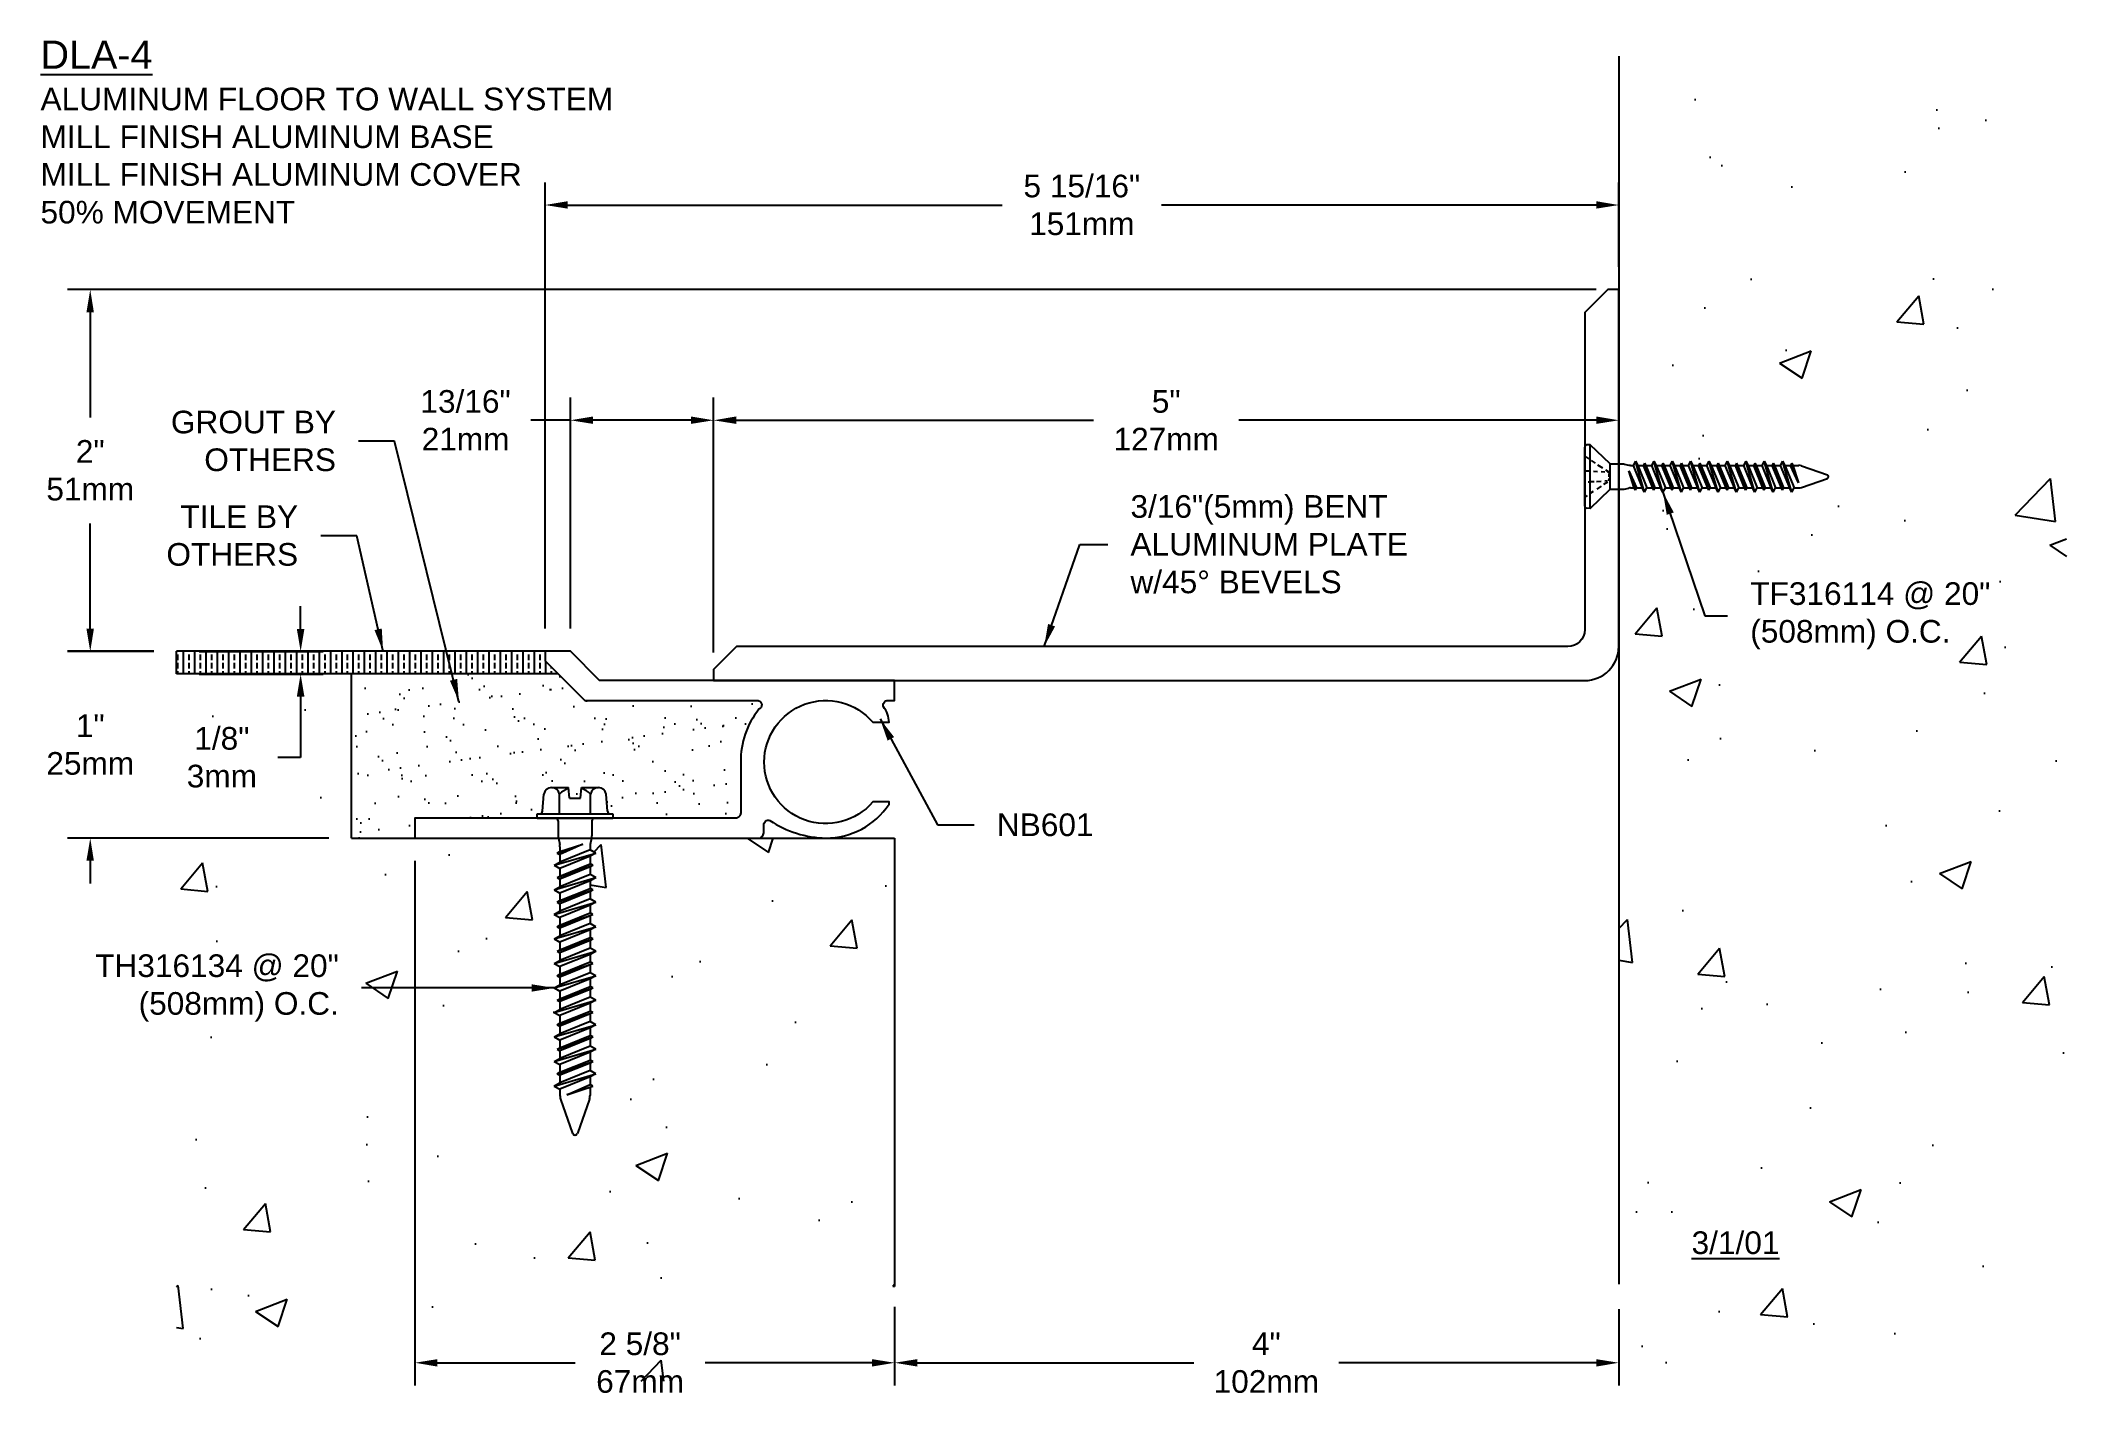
# Model space of a CAD drawing. Header units: inches. Extents: x 1.8 to 42.1, y 2.4 to 10.
# Drawn here: x 1.77 to 12.96, y 2.42 to 10.02 of the extents above.
import ezdxf

# ---------------------------------------------------------------- set-up
doc = ezdxf.new("R2010")
doc.units = ezdxf.units.IN
doc.header["$MEASUREMENT"] = 0
for name, color, linetype in [('ANCHORS', 4, 'Continuous'), ('CONDITIONS', 1, 'Continuous'), ('DIMENSIONS', 3, 'Continuous'), ('METALS', 7, 'Continuous'), ('TEXT', 2, 'Continuous')]:
    doc.layers.add(name, color=color, linetype=linetype)
doc.styles.add('ARIAL', font='arial.ttf')
doc.dimstyles.new('ARIAL', dxfattribs={"dimtxt": 0.125, "dimasz": 0.125, "dimexe": 0.125, "dimexo": 0.125, "dimgap": 0.125, "dimtad": 0, "dimtih": 1, "dimtoh": 1, "dimdec": 4, "dimzin": 3, "dimdsep": 46, "dimlunit": 4, "dimtxsty": 'ARIAL', "dimcen": 0.125, "dimadec": 0, "dimazin": 0, "dimtfac": 1, "dimtdec": 4, "dimtofl": 0, "dimtmove": 0, "dimatfit": 3, "dimfxl": 0, "dimfrac": 2, "dimtolj": 1, "dimtzin": 0, "dimarcsym": 0})

# ---------------------------------------------------------------- blocks, each defined once
blk = doc.blocks.new('*D0')
at = {"layer": 'Defpoints', "color": 0}
for p in [(10.49, 8.64), (10.49, 7.918), (5.49, 6.511)]:
    blk.add_point(p, dxfattribs=at)
at = {"layer": 'DIMENSIONS', "color": 0, "lineweight": -2}
for p, q in [((10.49, 8.515), (10.49, 7.793)), ((5.49, 6.636), (5.49, 8.043)), ((5.615, 7.918), (7.588, 7.918)), ((10.365, 7.918), (8.391, 7.918))]:
    blk.add_line(p, q, dxfattribs=at)
at = {"layer": 'DIMENSIONS', "color": 0}
for points in [[(5.615, 7.939), (5.615, 7.898), (5.49, 7.918)], [(10.365, 7.939), (10.365, 7.898), (10.49, 7.918)]]:
    blk.add_solid(points, dxfattribs=at)
at = {"layer": 'DIMENSIONS', "color": 0, "insert": (7.99, 7.918), "char_height": 0.125, "attachment_point": 5, "style": 'ARIAL'}
blk.add_mtext('\\A1;5"\\P127mm', dxfattribs=at)
blk = doc.blocks.new('TH14134')
for p, q in [((-0.18, 0.039), (-0.172, 0.133)), ((-0.129, 0.17), (-0.036, 0.17)), ((-0.086, 0.025), (-0.086, 0.133)), ((-0.031, 0.11), (-0.036, 0.17)), ((0.031, 0.11), (0.036, 0.17)), ((0.036, 0.17), (0.129, 0.17)), ((0.086, 0.025), (0.086, 0.133)), ((0.18, 0.039), (0.172, 0.133)), ((-0.209, 0), (-0.209, 0.025)), ((-0.209, 0.025), (0.209, 0.025)), ((-0.209, 0), (0.209, 0)), ((-0.031, 0.11), (0.031, 0.11)), ((0.209, 0.025), (0.209, 0)), ((-0.093, -0.015), (-0.093, -0.097)), ((-0.092, -0.11), (-0.084, -0.145)), ((0.092, -0.11), (0.084, -0.145)), ((0.093, -0.015), (0.093, -0.097)), ((-0.115, -0.26), (0.115, -0.193)), ((-0.098, -0.193), (0.043, -0.144)), ((-0.098, -0.193), (-0.083, -0.184)), ((-0.098, -0.193), (-0.083, -0.201)), ((-0.083, -0.184), (0.043, -0.144)), ((0.043, -0.144), (-0.083, -0.201)), ((-0.083, -0.158), (-0.083, -0.184)), ((0.083, -0.175), (-0.083, -0.243)), ((-0.083, -0.201), (-0.083, -0.243)), ((0.083, -0.21), (-0.083, -0.278)), ((0.083, -0.158), (0.083, -0.175)), ((0.115, -0.193), (0.083, -0.175)), ((0.115, -0.193), (0.083, -0.21)), ((0.083, -0.21), (0.083, -0.252)), ((-0.115, -0.26), (-0.083, -0.243)), ((-0.115, -0.26), (-0.083, -0.278)), ((-0.115, -0.396), (0.115, -0.328)), ((-0.098, -0.328), (0.098, -0.26)), ((-0.098, -0.328), (-0.083, -0.32)), ((-0.098, -0.328), (-0.083, -0.336)), ((-0.083, -0.32), (0.083, -0.252)), ((0.083, -0.269), (-0.083, -0.336)), ((-0.083, -0.278), (-0.083, -0.32)), ((0.083, -0.311), (-0.083, -0.379)), ((0.098, -0.26), (0.083, -0.252)), ((0.098, -0.26), (0.083, -0.269)), ((0.083, -0.269), (0.083, -0.311)), ((0.115, -0.328), (0.083, -0.311)), ((0.115, -0.328), (0.083, -0.345)), ((-0.115, -0.396), (-0.083, -0.379)), ((-0.115, -0.396), (-0.083, -0.413)), ((-0.098, -0.464), (0.098, -0.396)), ((-0.083, -0.336), (-0.083, -0.379)), ((0.083, -0.345), (-0.083, -0.413)), ((-0.083, -0.455), (0.083, -0.388)), ((0.083, -0.404), (-0.083, -0.472)), ((-0.083, -0.413), (-0.083, -0.455)), ((0.083, -0.446), (-0.083, -0.514)), ((0.083, -0.345), (0.083, -0.388)), ((0.098, -0.396), (0.083, -0.388)), ((0.098, -0.396), (0.083, -0.404)), ((0.083, -0.404), (0.083, -0.446)), ((0.115, -0.464), (0.083, -0.446)), ((-0.115, -0.531), (0.115, -0.464)), ((-0.115, -0.531), (-0.083, -0.514)), ((-0.115, -0.531), (-0.083, -0.548)), ((-0.098, -0.464), (-0.083, -0.455)), ((-0.098, -0.464), (-0.083, -0.472)), ((-0.098, -0.599), (0.098, -0.531)), ((-0.083, -0.472), (-0.083, -0.514)), ((0.083, -0.481), (-0.083, -0.548)), ((-0.083, -0.591), (0.083, -0.523)), ((0.083, -0.539), (-0.083, -0.607)), ((-0.083, -0.548), (-0.083, -0.591)), ((0.115, -0.464), (0.083, -0.481)), ((0.083, -0.481), (0.083, -0.523)), ((0.098, -0.531), (0.083, -0.523)), ((0.098, -0.531), (0.083, -0.539)), ((0.083, -0.539), (0.083, -0.582)), ((-0.115, -0.667), (0.115, -0.599)), ((-0.115, -0.667), (-0.083, -0.649)), ((-0.115, -0.667), (-0.083, -0.684)), ((-0.098, -0.599), (-0.083, -0.591)), ((-0.098, -0.599), (-0.083, -0.607)), ((-0.098, -0.734), (0.098, -0.667)), ((0.083, -0.582), (-0.083, -0.649)), ((-0.083, -0.607), (-0.083, -0.649)), ((0.083, -0.616), (-0.083, -0.684)), ((-0.083, -0.726), (0.083, -0.658)), ((0.115, -0.599), (0.083, -0.582)), ((0.115, -0.599), (0.083, -0.616)), ((0.083, -0.616), (0.083, -0.658)), ((0.098, -0.667), (0.083, -0.658)), ((0.098, -0.667), (0.083, -0.675)), ((-0.115, -0.802), (0.115, -0.734)), ((-0.098, -0.734), (-0.083, -0.726)), ((-0.098, -0.734), (-0.083, -0.743)), ((0.083, -0.675), (-0.083, -0.743)), ((-0.083, -0.684), (-0.083, -0.726)), ((0.083, -0.717), (-0.083, -0.785)), ((-0.083, -0.743), (-0.083, -0.785)), ((0.083, -0.752), (-0.083, -0.819)), ((0.083, -0.675), (0.083, -0.717)), ((0.115, -0.734), (0.083, -0.717)), ((0.115, -0.734), (0.083, -0.752)), ((0.083, -0.752), (0.083, -0.794)), ((-0.115, -0.802), (-0.083, -0.785)), ((-0.115, -0.802), (-0.083, -0.819)), ((-0.115, -0.937), (0.115, -0.87)), ((-0.098, -0.87), (0.098, -0.802)), ((-0.098, -0.87), (-0.083, -0.862)), ((-0.098, -0.87), (-0.083, -0.878)), ((-0.083, -0.862), (0.083, -0.794)), ((0.083, -0.81), (-0.083, -0.878)), ((-0.083, -0.819), (-0.083, -0.862)), ((0.083, -0.853), (-0.083, -0.92)), ((-0.083, -0.878), (-0.083, -0.92)), ((0.083, -0.887), (-0.083, -0.955)), ((0.098, -0.802), (0.083, -0.794)), ((0.098, -0.802), (0.083, -0.81)), ((0.083, -0.81), (0.083, -0.853)), ((0.115, -0.87), (0.083, -0.853)), ((0.115, -0.87), (0.083, -0.887)), ((0.083, -0.887), (0.083, -0.929)), ((-0.115, -0.937), (-0.083, -0.92)), ((-0.115, -0.937), (-0.083, -0.955)), ((-0.115, -1.073), (0.115, -1.005)), ((-0.098, -1.005), (0.098, -0.937)), ((-0.098, -1.005), (-0.083, -0.997)), ((-0.098, -1.005), (-0.083, -1.013)), ((-0.083, -0.997), (0.083, -0.929)), ((0.083, -0.946), (-0.083, -1.013)), ((-0.083, -0.955), (-0.083, -0.997)), ((0.083, -0.988), (-0.083, -1.056)), ((0.098, -0.937), (0.083, -0.929)), ((0.098, -0.937), (0.083, -0.946)), ((0.083, -0.946), (0.083, -0.988)), ((0.115, -1.005), (0.083, -0.988)), ((0.115, -1.005), (0.083, -1.022)), ((-0.115, -1.073), (-0.083, -1.056)), ((-0.115, -1.073), (-0.083, -1.09)), ((-0.098, -1.141), (0.098, -1.073)), ((-0.083, -1.013), (-0.083, -1.056)), ((0.083, -1.022), (-0.083, -1.09)), ((-0.083, -1.132), (0.083, -1.065)), ((0.083, -1.081), (-0.083, -1.149)), ((-0.083, -1.09), (-0.083, -1.132)), ((0.083, -1.022), (0.083, -1.065)), ((0.098, -1.073), (0.083, -1.065)), ((0.098, -1.073), (0.083, -1.081)), ((0.083, -1.081), (0.083, -1.123)), ((-0.115, -1.208), (0.115, -1.141)), ((-0.115, -1.208), (-0.083, -1.191)), ((-0.115, -1.208), (-0.083, -1.226)), ((-0.098, -1.141), (-0.083, -1.132)), ((-0.098, -1.141), (-0.083, -1.149)), ((-0.098, -1.276), (0.098, -1.208)), ((0.083, -1.123), (-0.083, -1.191)), ((-0.083, -1.149), (-0.083, -1.191)), ((0.083, -1.158), (-0.083, -1.226)), ((-0.083, -1.268), (0.083, -1.2)), ((0.083, -1.217), (-0.083, -1.284)), ((-0.083, -1.226), (-0.083, -1.268)), ((0.115, -1.141), (0.083, -1.123)), ((0.115, -1.141), (0.083, -1.158)), ((0.083, -1.158), (0.083, -1.2)), ((0.098, -1.208), (0.083, -1.2)), ((0.098, -1.208), (0.083, -1.217)), ((0.083, -1.217), (0.083, -1.259)), ((-0.115, -1.344), (0.115, -1.276)), ((-0.115, -1.344), (-0.083, -1.327)), ((-0.098, -1.276), (-0.083, -1.268)), ((-0.098, -1.276), (-0.083, -1.284)), ((0.083, -1.259), (-0.083, -1.327)), ((-0.083, -1.284), (-0.083, -1.327)), ((0.083, -1.293), (-0.083, -1.361)), ((-0.083, -1.403), (0.083, -1.336)), ((0.115, -1.276), (0.083, -1.259)), ((0.115, -1.276), (0.083, -1.293)), ((0.083, -1.293), (0.083, -1.336)), ((0.098, -1.344), (0.083, -1.336)), ((-0.115, -1.344), (-0.083, -1.361)), ((-0.115, -1.479), (0.115, -1.411)), ((-0.098, -1.411), (0.098, -1.344)), ((-0.098, -1.411), (-0.083, -1.403)), ((-0.098, -1.411), (-0.083, -1.42)), ((0.083, -1.352), (-0.083, -1.42)), ((-0.083, -1.361), (-0.083, -1.403)), ((0.083, -1.394), (-0.083, -1.462)), ((-0.083, -1.42), (-0.083, -1.462)), ((0.083, -1.429), (-0.083, -1.496)), ((0.098, -1.344), (0.083, -1.352)), ((0.083, -1.352), (0.083, -1.394)), ((0.115, -1.411), (0.083, -1.394)), ((0.115, -1.411), (0.083, -1.429)), ((0.083, -1.429), (0.083, -1.471)), ((-0.115, -1.479), (-0.083, -1.462)), ((-0.115, -1.479), (-0.083, -1.496)), ((-0.083, -1.496), (-0.083, -1.531)), ((-0.08, -1.551), (-0.013, -1.742)), ((-0.045, -1.528), (0.083, -1.471)), ((-0.045, -1.528), (0.098, -1.479)), ((0.083, -1.487), (-0.045, -1.528)), ((0.08, -1.551), (0.013, -1.742)), ((0.098, -1.479), (0.083, -1.471)), ((0.098, -1.479), (0.083, -1.487)), ((0.083, -1.487), (0.083, -1.531))]:
    blk.add_line(p, q)
for centre, radius, start, end in [((-0.129, 0.126), 0.0436, 9.285, 170.715), ((0, 0.051), 0.119, 107.4215, 136.0407), ((0, 0.051), 0.119, 43.9593, 72.5785), ((0.129, 0.126), 0.0436, 9.285, 170.715), ((-0.195, 0.04), 0.015, 270, 355), ((0.195, 0.04), 0.015, 185, 270), ((-0.108, -0.015), 0.0147, 0, 90), ((-0.031, -0.097), 0.062, 180, 191.9357), ((0.031, -0.097), 0.062, 348.0643, 0), ((0.108, -0.015), 0.0147, 90, 180), ((-0.145, -0.158), 0.062, 0, 11.9357), ((0.145, -0.158), 0.062, 168.0643, 180), ((-0.021, -1.531), 0.062, 180, 199.3058), ((0.021, -1.531), 0.062, 340.6942, 0), ((0, -1.736), 0.0141, 204.1001, 335.8999)]:
    blk.add_arc(centre, radius, start, end)
blk = doc.blocks.new('*D2')
at = {"layer": 'Defpoints', "color": 0}
for p in [(6.49, 3.133), (10.49, 3.133), (10.49, 2.712)]:
    blk.add_point(p, dxfattribs=at)
at = {"layer": 'DIMENSIONS', "color": 0, "lineweight": -2}
for p, q in [((6.49, 3.008), (6.49, 2.587)), ((10.49, 3.008), (10.49, 2.587)), ((6.615, 2.712), (8.142, 2.712)), ((10.365, 2.712), (8.944, 2.712))]:
    blk.add_line(p, q, dxfattribs=at)
at = {"layer": 'DIMENSIONS', "color": 0}
for points in [[(6.615, 2.732), (6.615, 2.691), (6.49, 2.712)], [(10.365, 2.732), (10.365, 2.691), (10.49, 2.712)]]:
    blk.add_solid(points, dxfattribs=at)
at = {"layer": 'DIMENSIONS', "color": 0, "insert": (8.543, 2.712), "char_height": 0.125, "attachment_point": 5, "style": 'ARIAL'}
blk.add_mtext('\\A1;4"\\P102mm', dxfattribs=at)
blk = doc.blocks.new('*D3')
at = {"layer": 'Defpoints', "color": 0}
for p in [(10.49, 9.107), (10.49, 8.64), (4.559, 6.642)]:
    blk.add_point(p, dxfattribs=at)
at = {"layer": 'DIMENSIONS', "color": 0, "lineweight": -2}
for p, q in [((4.559, 6.767), (4.559, 9.232)), ((10.49, 8.765), (10.49, 9.232)), ((4.684, 9.107), (7.084, 9.107)), ((10.365, 9.107), (7.964, 9.107))]:
    blk.add_line(p, q, dxfattribs=at)
at = {"layer": 'DIMENSIONS', "color": 0}
for points in [[(4.684, 9.128), (4.684, 9.087), (4.559, 9.107)], [(10.365, 9.128), (10.365, 9.087), (10.49, 9.107)]]:
    blk.add_solid(points, dxfattribs=at)
at = {"layer": 'DIMENSIONS', "color": 0, "insert": (7.524, 9.107), "char_height": 0.125, "attachment_point": 5, "style": 'ARIAL'}
blk.add_mtext('\\A1;5 15/16"\\P151mm', dxfattribs=at)
blk = doc.blocks.new('*D4')
at = {"layer": 'Defpoints', "color": 0}
for p in [(4.699, 7.918), (4.699, 6.642), (5.49, 6.511)]:
    blk.add_point(p, dxfattribs=at)
at = {"layer": 'DIMENSIONS', "color": 0, "lineweight": -2}
for p, q in [((4.699, 6.767), (4.699, 8.043)), ((5.49, 6.636), (5.49, 8.043)), ((4.699, 7.918), (4.481, 7.918)), ((5.365, 7.918), (4.824, 7.918))]:
    blk.add_line(p, q, dxfattribs=at)
at = {"layer": 'DIMENSIONS', "color": 0}
for points in [[(4.824, 7.939), (4.824, 7.898), (4.699, 7.918)], [(5.365, 7.939), (5.365, 7.898), (5.49, 7.918)]]:
    blk.add_solid(points, dxfattribs=at)
at = {"layer": 'DIMENSIONS', "color": 0, "insert": (4.12, 7.918), "char_height": 0.125, "attachment_point": 5, "style": 'ARIAL'}
blk.add_mtext('\\A1;13/16"\\P21mm', dxfattribs=at)
blk = doc.blocks.new('*D5')
at = {"layer": 'Defpoints', "color": 0}
for p in [(2.524, 6.641), (2.524, 6.516), (3.209, 6.516)]:
    blk.add_point(p, dxfattribs=at)
at = {"layer": 'DIMENSIONS', "color": 0, "lineweight": -2}
for p, q in [((3.209, 6.766), (3.209, 6.891)), ((2.649, 6.641), (3.334, 6.641)), ((2.649, 6.516), (3.334, 6.516)), ((3.209, 6.391), (3.209, 6.056)), ((3.209, 6.056), (3.084, 6.056))]:
    blk.add_line(p, q, dxfattribs=at)
at = {"layer": 'DIMENSIONS', "color": 0}
for points in [[(3.188, 6.766), (3.23, 6.766), (3.209, 6.641)], [(3.188, 6.391), (3.23, 6.391), (3.209, 6.516)]]:
    blk.add_solid(points, dxfattribs=at)
at = {"layer": 'DIMENSIONS', "color": 0, "insert": (2.774, 6.056), "char_height": 0.125, "attachment_point": 5, "style": 'ARIAL'}
blk.add_mtext('\\A1;1/8"\\P3mm', dxfattribs=at)
blk = doc.blocks.new('*D6')
at = {"layer": 'Defpoints', "color": 0}
for p in [(3.84, 5.61), (6.49, 3.146), (6.49, 2.712)]:
    blk.add_point(p, dxfattribs=at)
at = {"layer": 'DIMENSIONS', "color": 0, "lineweight": -2}
for p, q in [((3.84, 5.485), (3.84, 2.587)), ((6.49, 3.021), (6.49, 2.587)), ((3.965, 2.712), (4.725, 2.712)), ((6.365, 2.712), (5.443, 2.712))]:
    blk.add_line(p, q, dxfattribs=at)
at = {"layer": 'DIMENSIONS', "color": 0}
for points in [[(3.965, 2.732), (3.965, 2.691), (3.84, 2.712)], [(6.365, 2.732), (6.365, 2.691), (6.49, 2.712)]]:
    blk.add_solid(points, dxfattribs=at)
at = {"layer": 'DIMENSIONS', "color": 0, "insert": (5.084, 2.712), "char_height": 0.125, "attachment_point": 5, "style": 'ARIAL'}
blk.add_mtext('\\A1;2 5/8"\\P67mm', dxfattribs=at)
blk = doc.blocks.new('TF-316114')
for p, q in [((-0.163, 0), (0.163, 0)), ((-0.104, -0.013), (-0.113, 0)), ((-0.176, -0.029), (-0.175, -0.01)), ((-0.176, -0.029), (0.176, -0.029)), ((-0.176, -0.029), (-0.07, -0.141)), ((-0.082, -0.047), (-0.091, -0.032)), ((-0.053, -0.09), (-0.069, -0.066)), ((-0.031, -0.125), (-0.044, -0.104)), ((-0.031, -0.005), (-0.031, 0)), ((-0.03, -0.026), (-0.03, -0.019)), ((-0.028, -0.051), (-0.029, -0.032)), ((-0.026, -0.091), (-0.028, -0.065)), ((-0.024, -0.126), (-0.025, -0.11)), ((0.025, -0.11), (0.026, -0.09)), ((0.027, -0.07), (0.029, -0.048)), ((0.03, -0.026), (0.031, -0.008)), ((0.066, -0.071), (0.049, -0.098)), ((0.07, -0.141), (0.176, -0.029)), ((0.09, -0.035), (0.075, -0.058)), ((0.11, -0.005), (0.098, -0.022)), ((0.176, -0.029), (0.175, -0.01)), ((-0.07, -0.141), (0.07, -0.141)), ((-0.07, -0.141), (-0.07, -0.208)), ((-0.069, -0.218), (-0.063, -0.244)), ((-0.024, -0.135), (-0.011, -0.135)), ((-0.002, -0.135), (0.018, -0.135)), ((0.037, -0.115), (0.024, -0.135)), ((0.024, -0.135), (0.025, -0.125)), ((0.069, -0.218), (0.063, -0.244)), ((0.07, -0.141), (0.07, -0.208)), ((-0.086, -0.33), (0.086, -0.28)), ((-0.086, -0.33), (-0.062, -0.317)), ((-0.086, -0.33), (-0.062, -0.343)), ((-0.074, -0.28), (0.032, -0.243)), ((-0.074, -0.28), (-0.062, -0.273)), ((-0.074, -0.28), (-0.062, -0.286)), ((-0.074, -0.381), (0.074, -0.33)), ((-0.062, -0.273), (0.032, -0.243)), ((0.032, -0.243), (-0.062, -0.286)), ((-0.062, -0.253), (-0.062, -0.273)), ((0.062, -0.267), (-0.062, -0.317)), ((-0.062, -0.286), (-0.062, -0.317)), ((0.062, -0.293), (-0.062, -0.343)), ((-0.062, -0.375), (0.062, -0.324)), ((0.062, -0.253), (0.062, -0.267)), ((0.086, -0.28), (0.062, -0.267)), ((0.086, -0.28), (0.062, -0.293)), ((0.062, -0.293), (0.062, -0.324)), ((0.074, -0.33), (0.062, -0.324)), ((0.074, -0.33), (0.062, -0.337)), ((-0.086, -0.432), (0.086, -0.381)), ((-0.086, -0.432), (-0.062, -0.419)), ((-0.086, -0.432), (-0.062, -0.445)), ((-0.074, -0.381), (-0.062, -0.375)), ((-0.074, -0.381), (-0.062, -0.387)), ((-0.074, -0.483), (0.074, -0.432)), ((0.062, -0.337), (-0.062, -0.387)), ((-0.062, -0.343), (-0.062, -0.375)), ((0.062, -0.368), (-0.062, -0.419)), ((-0.062, -0.387), (-0.062, -0.419)), ((0.062, -0.394), (-0.062, -0.445)), ((-0.062, -0.477), (0.062, -0.426)), ((0.062, -0.438), (-0.062, -0.489)), ((-0.062, -0.445), (-0.062, -0.477)), ((0.062, -0.337), (0.062, -0.368)), ((0.086, -0.381), (0.062, -0.368)), ((0.086, -0.381), (0.062, -0.394)), ((0.062, -0.394), (0.062, -0.426)), ((0.074, -0.432), (0.062, -0.426)), ((0.074, -0.432), (0.062, -0.438)), ((0.062, -0.438), (0.062, -0.47)), ((-0.086, -0.534), (0.086, -0.483)), ((-0.086, -0.534), (-0.062, -0.521)), ((-0.086, -0.534), (-0.062, -0.546)), ((-0.074, -0.483), (-0.062, -0.477)), ((-0.074, -0.483), (-0.062, -0.489)), ((-0.074, -0.584), (0.074, -0.534)), ((0.062, -0.47), (-0.062, -0.521)), ((-0.062, -0.489), (-0.062, -0.521)), ((0.062, -0.496), (-0.062, -0.546)), ((-0.062, -0.578), (0.062, -0.527)), ((0.062, -0.54), (-0.062, -0.59)), ((-0.062, -0.546), (-0.062, -0.578)), ((0.086, -0.483), (0.062, -0.47)), ((0.086, -0.483), (0.062, -0.496)), ((0.062, -0.496), (0.062, -0.527)), ((0.074, -0.534), (0.062, -0.527)), ((0.074, -0.534), (0.062, -0.54)), ((0.062, -0.54), (0.062, -0.571)), ((-0.086, -0.635), (0.086, -0.584)), ((-0.086, -0.635), (-0.062, -0.622)), ((-0.086, -0.635), (-0.062, -0.648)), ((-0.074, -0.584), (-0.062, -0.578)), ((-0.074, -0.584), (-0.062, -0.59)), ((-0.074, -0.686), (0.074, -0.635)), ((0.062, -0.571), (-0.062, -0.622)), ((-0.062, -0.59), (-0.062, -0.622)), ((0.062, -0.597), (-0.062, -0.648)), ((-0.062, -0.68), (0.062, -0.629)), ((0.062, -0.641), (-0.062, -0.692)), ((-0.062, -0.648), (-0.062, -0.68)), ((0.086, -0.584), (0.062, -0.571)), ((0.086, -0.584), (0.062, -0.597)), ((0.062, -0.597), (0.062, -0.629)), ((0.074, -0.635), (0.062, -0.629)), ((0.074, -0.635), (0.062, -0.641)), ((0.062, -0.641), (0.062, -0.673)), ((-0.086, -0.737), (0.086, -0.686)), ((-0.086, -0.737), (-0.062, -0.724)), ((-0.086, -0.737), (-0.062, -0.75)), ((-0.074, -0.686), (-0.062, -0.68)), ((-0.074, -0.686), (-0.062, -0.692)), ((-0.074, -0.787), (0.074, -0.737)), ((-0.074, -0.787), (-0.062, -0.781)), ((0.062, -0.673), (-0.062, -0.724)), ((-0.062, -0.692), (-0.062, -0.724)), ((0.062, -0.699), (-0.062, -0.75)), ((-0.062, -0.781), (0.062, -0.73)), ((0.062, -0.743), (-0.062, -0.794)), ((-0.062, -0.75), (-0.062, -0.781)), ((0.062, -0.774), (-0.062, -0.825)), ((0.086, -0.686), (0.062, -0.673)), ((0.086, -0.686), (0.062, -0.699)), ((0.062, -0.699), (0.062, -0.73)), ((0.074, -0.737), (0.062, -0.73)), ((0.074, -0.737), (0.062, -0.743)), ((0.062, -0.743), (0.062, -0.774)), ((0.086, -0.787), (0.062, -0.774)), ((-0.086, -0.838), (0.086, -0.787)), ((-0.086, -0.838), (-0.062, -0.825)), ((-0.086, -0.838), (-0.062, -0.851)), ((-0.086, -0.94), (0.086, -0.889)), ((-0.074, -0.787), (-0.062, -0.794)), ((-0.074, -0.889), (0.074, -0.838)), ((-0.074, -0.889), (-0.062, -0.883)), ((-0.074, -0.889), (-0.062, -0.895)), ((-0.062, -0.794), (-0.062, -0.825)), ((0.062, -0.8), (-0.062, -0.851)), ((-0.062, -0.883), (0.062, -0.832)), ((0.062, -0.844), (-0.062, -0.895)), ((-0.062, -0.851), (-0.062, -0.883)), ((0.062, -0.876), (-0.062, -0.927)), ((-0.062, -0.895), (-0.062, -0.927)), ((0.086, -0.787), (0.062, -0.8)), ((0.062, -0.8), (0.062, -0.832)), ((0.074, -0.838), (0.062, -0.832)), ((0.074, -0.838), (0.062, -0.844)), ((0.062, -0.844), (0.062, -0.876)), ((0.086, -0.889), (0.062, -0.876)), ((0.086, -0.889), (0.062, -0.902)), ((-0.086, -0.94), (-0.062, -0.927)), ((-0.086, -0.94), (-0.062, -0.953)), ((-0.086, -1.041), (0.086, -0.991)), ((-0.074, -0.991), (0.074, -0.94)), ((-0.074, -0.991), (-0.062, -0.984)), ((-0.074, -0.991), (-0.062, -0.997)), ((0.062, -0.902), (-0.062, -0.953)), ((-0.062, -0.984), (0.062, -0.934)), ((0.062, -0.946), (-0.062, -0.997)), ((-0.062, -0.953), (-0.062, -0.984)), ((0.062, -0.978), (-0.062, -1.028)), ((-0.062, -0.997), (-0.062, -1.028)), ((0.062, -1.003), (-0.062, -1.054)), ((0.062, -0.902), (0.062, -0.934)), ((0.074, -0.94), (0.062, -0.934)), ((0.074, -0.94), (0.062, -0.946)), ((0.062, -0.946), (0.062, -0.978)), ((0.086, -0.991), (0.062, -0.978)), ((0.086, -0.991), (0.062, -1.003)), ((0.062, -1.003), (0.062, -1.035)), ((-0.086, -1.041), (-0.062, -1.028)), ((-0.086, -1.041), (-0.062, -1.054)), ((-0.086, -1.143), (0.086, -1.092)), ((-0.074, -1.092), (0.074, -1.041)), ((-0.074, -1.092), (-0.062, -1.086)), ((-0.074, -1.092), (-0.062, -1.098)), ((-0.062, -1.086), (0.062, -1.035)), ((0.062, -1.047), (-0.062, -1.098)), ((-0.062, -1.054), (-0.062, -1.086)), ((0.062, -1.079), (-0.062, -1.13)), ((-0.062, -1.098), (-0.062, -1.13)), ((0.062, -1.105), (-0.062, -1.156)), ((0.074, -1.041), (0.062, -1.035)), ((0.074, -1.041), (0.062, -1.047)), ((0.062, -1.047), (0.062, -1.079)), ((0.086, -1.092), (0.062, -1.079)), ((0.086, -1.092), (0.062, -1.105)), ((0.062, -1.105), (0.062, -1.137)), ((-0.086, -1.143), (-0.062, -1.13)), ((-0.086, -1.143), (-0.062, -1.156)), ((-0.062, -1.156), (-0.062, -1.182)), ((-0.06, -1.197), (-0.01, -1.34)), ((-0.034, -1.18), (0.062, -1.137)), ((-0.034, -1.18), (0.074, -1.143)), ((0.062, -1.149), (-0.034, -1.18)), ((0.06, -1.197), (0.01, -1.34)), ((0.074, -1.143), (0.062, -1.137)), ((0.074, -1.143), (0.062, -1.149)), ((0.062, -1.149), (0.062, -1.182))]:
    blk.add_line(p, q)
for centre, radius, start, end in [((-0.163, -0.011), 0.0112, 90, 175), ((0.163, -0.011), 0.0112, 5, 90), ((-0.023, -0.208), 0.0465, 180, 191.9357), ((0.023, -0.208), 0.0465, 348.0643, 0), ((-0.109, -0.253), 0.0465, 0, 11.9357), ((0.109, -0.253), 0.0465, 168.0643, 180), ((-0.016, -1.182), 0.0465, 180, 199.3058), ((0.016, -1.182), 0.0465, 340.6942, 0), ((0, -1.335), 0.0106, 204.1001, 335.8999)]:
    blk.add_arc(centre, radius, start, end)
blk = doc.blocks.new('TF316114')
blk.add_blockref('TF-316114', (0, 0))
blk = doc.blocks.new('*D14')
at = {"layer": 'Defpoints', "color": 0}
for p in [(10.49, 8.64), (2.047, 6.641), (2.524, 6.641)]:
    blk.add_point(p, dxfattribs=at)
at = {"layer": 'DIMENSIONS', "color": 0, "lineweight": -2}
for p, q in [((10.365, 8.64), (1.922, 8.64)), ((2.047, 8.515), (2.047, 7.934)), ((2.047, 6.766), (2.047, 7.348)), ((2.399, 6.641), (1.922, 6.641))]:
    blk.add_line(p, q, dxfattribs=at)
at = {"layer": 'DIMENSIONS', "color": 0}
for points in [[(2.026, 8.515), (2.067, 8.515), (2.047, 8.64)], [(2.026, 6.766), (2.067, 6.766), (2.047, 6.641)]]:
    blk.add_solid(points, dxfattribs=at)
at = {"layer": 'DIMENSIONS', "color": 0, "insert": (2.047, 7.641), "char_height": 0.125, "attachment_point": 5, "style": 'ARIAL'}
blk.add_mtext('\\A1;2"\\P51mm', dxfattribs=at)
blk = doc.blocks.new('NB601')
blk.add_lwpolyline([(3.84, 5.61), (5.737, 5.61, 0.414214), (5.767, 5.64), (5.767, 5.681, -0.525468), (5.801, 5.708, 0.145549), (6.11, 5.61, 0.25024), (6.459, 5.797), (6.459, 5.81), (6.369, 5.81, -2.723771), (6.369, 6.25), (6.459, 6.25, 0.162306), (6.428, 6.335, -0.552863), (6.454, 6.37), (6.49, 6.37), (6.49, 6.481), (4.86, 6.481), (4.699, 6.642), (4.559, 6.642), (4.559, 6.59), (4.779, 6.37), (5.736, 6.37, -0.732335), (5.74, 6.322, 0.174123), (5.64, 6.03), (5.64, 5.75, -0.414214), (5.61, 5.72), (3.84, 5.72), (3.84, 5.61)], format="xyb", close=True)
blk = doc.blocks.new('TILELEFT')
at = {"layer": 'CONDITIONS'}
h = blk.add_hatch(dxfattribs=at)
h.set_pattern_fill('ANSI33', color=256, scale=0.25, angle=45, style=0)
h.paths.add_polyline_path([(2.524, 6.642), (2.524, 6.517), (4.632, 6.517), (4.559, 6.59), (4.559, 6.642)])
for p, q in [((4.559, 6.642), (2.524, 6.642)), ((2.524, 6.517), (2.524, 6.642)), ((4.632, 6.517), (2.524, 6.517))]:
    blk.add_line(p, q, dxfattribs=at)
blk.add_lwpolyline([(4.559, 6.642), (4.559, 6.59), (4.632, 6.517)], dxfattribs=at)
blk = doc.blocks.new('*D17')
at = {"layer": 'Defpoints', "color": 0}
for p in [(2.524, 6.642), (2.047, 5.61), (3.49, 5.61)]:
    blk.add_point(p, dxfattribs=at)
at = {"layer": 'DIMENSIONS', "color": 0, "lineweight": -2}
for p, q in [((2.047, 6.767), (2.047, 6.892)), ((2.399, 6.642), (1.922, 6.642)), ((3.365, 5.61), (1.922, 5.61)), ((2.047, 5.485), (2.047, 5.36))]:
    blk.add_line(p, q, dxfattribs=at)
at = {"layer": 'DIMENSIONS', "color": 0}
for points in [[(2.026, 6.767), (2.067, 6.767), (2.047, 6.642)], [(2.026, 5.485), (2.067, 5.485), (2.047, 5.61)]]:
    blk.add_solid(points, dxfattribs=at)
at = {"layer": 'DIMENSIONS', "color": 0, "insert": (2.047, 6.126), "char_height": 0.125, "attachment_point": 5, "style": 'ARIAL'}
blk.add_mtext('\\A1;1"\\P25mm', dxfattribs=at)

msp = doc.modelspace()

# ---------------------------------------------------------------- hatches: boundary and pattern name
at = {"layer": 'CONDITIONS'}
h = msp.add_hatch(dxfattribs=at)
h.set_pattern_fill('AR-CONC', color=256, scale=0.25, style=0)
h.set_pattern_definition([(50, (3, 0), (1.79315, -0.15688), [0.1875, -2.0625]), (355, (3, 0), (-0.34688, 1.88048), [0.15, -1.65]), (100.451, (3.1494, -0.013), (1.44627, 1.7236), [0.15935, -1.75286]), (46.184, (3, 0.5), (2.6681, -0.4138), [0.28125, -3.09375]), (96.636, (3.2223, 0.4655), (2.33666, 2.4353), [0.23903, -2.6293]), (351.184, (3, 0.5), (2.33665, 2.4353), [0.225, -2.475]), (21, (3.25, 0.375), (1.49227, -1.00655), [0.1875, -2.0625]), (326, (3.25, 0.375), (0.6083, 1.81288), [0.15, -1.65]), (71.451, (3.3744, 0.2911), (2.10056, 0.80633), [0.15935, -1.75286]), (37.5, (3, 0), (0.0304, 0.832235), [0, -1.63, 0, -1.675, 0, -1.65625]), (7.5, (3, 0), (0.657674, 0.98603), [0, -0.955, 0, -1.5925, 0, -0.63125]), (327.5, (2.4425, 0), (1.334556, -0.056387), [0, -0.625, 0, -1.95, 0, -2.5875]), (317.5, (2.1925, 0), (1.45797, 0.25026), [0, -0.8125, 0, -1.295, 0, -1.8375])])
h.paths.add_polyline_path([(12.96265, 9.92999), (10.4895, 9.92999), (10.4895, 7.69164), (10.5055, 7.67649), (10.57746, 7.67649), (10.60818, 7.67, 0.05212645), (10.6178, 7.66899), (10.63117, 7.66899), (10.6441, 7.69299), (10.65702, 7.66899), (10.68871, 7.66899), (10.69488, 7.68044), (10.70104, 7.66899), (10.73273, 7.66899), (10.74566, 7.69299), (10.75858, 7.66899), (10.79028, 7.66899), (10.79644, 7.68044), (10.8026, 7.66899), (10.8343, 7.66899), (10.84722, 7.69299), (10.86014, 7.66899), (10.89184, 7.66899), (10.898, 7.68044), (10.90416, 7.66899), (10.93586, 7.66899), (10.94878, 7.69299), (10.96171, 7.66899), (10.9934, 7.66899), (10.99956, 7.68044), (11.00573, 7.66899), (11.03742, 7.66899), (11.05035, 7.69299), (11.06327, 7.66899), (11.09496, 7.66899), (11.10113, 7.68044), (11.10729, 7.66899), (11.13898, 7.66899), (11.15191, 7.69299), (11.16483, 7.66899), (11.19653, 7.66899), (11.20269, 7.68044), (11.20885, 7.66899), (11.24055, 7.66899), (11.25347, 7.69299), (11.26639, 7.66899), (11.29809, 7.66899), (11.30425, 7.68044), (11.31041, 7.66899), (11.34211, 7.66899), (11.35503, 7.69299), (11.36796, 7.66899), (11.39965, 7.66899), (11.40581, 7.68044), (11.41198, 7.66899), (11.44367, 7.66899), (11.4566, 7.69299), (11.46952, 7.66899), (11.50121, 7.66899), (11.50738, 7.68044), (11.51354, 7.66899), (11.54616, 7.66899, -0.08443704), (11.56154, 7.66638), (11.70259, 7.61697, -0.77412328), (11.70259, 7.59652), (11.56154, 7.54711, -0.08443704), (11.54616, 7.54449), (11.5203, 7.54449), (11.50738, 7.52049), (11.49445, 7.54449), (11.46276, 7.54449), (11.4566, 7.53305), (11.45043, 7.54449), (11.41874, 7.54449), (11.40581, 7.52049), (11.39289, 7.54449), (11.3612, 7.54449), (11.35503, 7.53305), (11.34887, 7.54449), (11.31718, 7.54449), (11.30425, 7.52049), (11.29133, 7.54449), (11.25963, 7.54449), (11.25347, 7.53305), (11.24731, 7.54449), (11.21561, 7.54449), (11.20269, 7.52049), (11.18976, 7.54449), (11.15807, 7.54449), (11.15191, 7.53305), (11.14574, 7.54449), (11.11405, 7.54449), (11.10113, 7.52049), (11.0882, 7.54449), (11.05651, 7.54449), (11.05035, 7.53305), (11.04418, 7.54449), (11.01249, 7.54449), (10.99956, 7.52049), (10.98664, 7.54449), (10.95495, 7.54449), (10.94878, 7.53305), (10.94262, 7.54449), (10.91093, 7.54449), (10.898, 7.52049), (10.88508, 7.54449), (10.85338, 7.54449), (10.84722, 7.53305), (10.84106, 7.54449), (10.80936, 7.54449), (10.79644, 7.52049), (10.78351, 7.54449), (10.75182, 7.54449), (10.74566, 7.53305), (10.73949, 7.54449), (10.7078, 7.54449), (10.69488, 7.52049), (10.68195, 7.54449), (10.65026, 7.54449), (10.6441, 7.53305), (10.63793, 7.54449), (10.6178, 7.54449, 0.05212645), (10.60818, 7.54349), (10.57746, 7.53699), (10.5055, 7.53699), (10.4895, 7.52185), (10.4895, 6.60553), (10.4895, 2.60992), (12.96265, 2.60992)])
h.paths.add_polyline_path([(11.54996, 6.7605), (12.92675, 6.7605), (12.92675, 6.32339), (11.54996, 6.32339)], flags=24)
h.paths.add_polyline_path([(11.77154, 2.88008), (12.27691, 2.88008), (12.27691, 2.66758), (11.77154, 2.66758)], flags=24)
h = msp.add_hatch(dxfattribs=at)
h.set_pattern_fill('AR-CONC', color=256, scale=0.25, style=0)
h.paths.add_polyline_path([(6.4895, 5.60992), (4.81624, 5.60992), (4.80884, 5.57493, 0.05212645), (4.8075, 5.56211), (4.8075, 5.54428), (4.8395, 5.52705), (4.8075, 5.50981), (4.8075, 5.46756), (4.82276, 5.45934), (4.8075, 5.45112), (4.8075, 5.40886), (4.8395, 5.39163), (4.8075, 5.3744), (4.8075, 5.33214), (4.82276, 5.32392), (4.8075, 5.3157), (4.8075, 5.27345), (4.8395, 5.25621), (4.8075, 5.23898), (4.8075, 5.19672), (4.82276, 5.18851), (4.8075, 5.18029), (4.8075, 5.13803), (4.8395, 5.1208), (4.8075, 5.10356), (4.8075, 5.06131), (4.82276, 5.05309), (4.8075, 5.04487), (4.8075, 5.00261), (4.8395, 4.98538), (4.8075, 4.96815), (4.8075, 4.92589), (4.82276, 4.91767), (4.8075, 4.90945), (4.8075, 4.8672), (4.8395, 4.84996), (4.8075, 4.83273), (4.8075, 4.79047), (4.82276, 4.78226), (4.8075, 4.77404), (4.8075, 4.73178), (4.8395, 4.71455), (4.8075, 4.69731), (4.8075, 4.65506), (4.82276, 4.64684), (4.8075, 4.63862), (4.8075, 4.59636), (4.8395, 4.57913), (4.8075, 4.5619), (4.8075, 4.51964), (4.82276, 4.51142), (4.8075, 4.5032), (4.8075, 4.46095), (4.8395, 4.44371), (4.8075, 4.42648), (4.8075, 4.38422), (4.82276, 4.37601), (4.8075, 4.36779), (4.8075, 4.32553), (4.8395, 4.3083), (4.8075, 4.29106), (4.8075, 4.24881), (4.82276, 4.24059), (4.8075, 4.23237), (4.8075, 4.18887, -0.08443704), (4.80401, 4.16838), (4.73813, 3.98031, -0.77412328), (4.71087, 3.98031), (4.64499, 4.16838, -0.08443704), (4.6415, 4.18887), (4.6415, 4.22336), (4.6095, 4.24059), (4.6415, 4.25782), (4.6415, 4.30008), (4.62624, 4.3083), (4.6415, 4.31652), (4.6415, 4.35877), (4.6095, 4.37601), (4.6415, 4.39324), (4.6415, 4.4355), (4.62624, 4.44371), (4.6415, 4.45193), (4.6415, 4.49419), (4.6095, 4.51142), (4.6415, 4.52866), (4.6415, 4.57091), (4.62624, 4.57913), (4.6415, 4.58735), (4.6415, 4.62961), (4.6095, 4.64684), (4.6415, 4.66407), (4.6415, 4.70633), (4.62624, 4.71455), (4.6415, 4.72277), (4.6415, 4.76502), (4.6095, 4.78226), (4.6415, 4.79949), (4.6415, 4.84175), (4.62624, 4.84996), (4.6415, 4.85818), (4.6415, 4.90044), (4.6095, 4.91767), (4.6415, 4.93491), (4.6415, 4.97716), (4.62624, 4.98538), (4.6415, 4.9936), (4.6415, 5.03586), (4.6095, 5.05309), (4.6415, 5.07032), (4.6415, 5.11258), (4.62624, 5.1208), (4.6415, 5.12902), (4.6415, 5.17127), (4.6095, 5.18851), (4.6415, 5.20574), (4.6415, 5.248), (4.62624, 5.25621), (4.6415, 5.26443), (4.6415, 5.30669), (4.6095, 5.32392), (4.6415, 5.34116), (4.6415, 5.38341), (4.62624, 5.39163), (4.6415, 5.39985), (4.6415, 5.44211), (4.6095, 5.45934), (4.6415, 5.47657), (4.6415, 5.51883), (4.62624, 5.52705), (4.6415, 5.53527), (4.6415, 5.56211, 0.05212645), (4.64016, 5.57493), (4.63277, 5.60992), (3.4895, 5.60992), (3.4895, 6.51546), (2.52402, 6.51546), (2.52402, 2.60992), (6.4895, 2.60992)])
h.paths.add_polyline_path([(4.90967, 3.85164), (5.43952, 3.85164), (5.43952, 3.45103), (4.90967, 3.45103)], flags=24)
h.paths.add_polyline_path([(2.05512, 5.00081), (3.45135, 5.00081), (3.45135, 4.5637), (2.05512, 4.5637)], flags=9)
h.paths.add_polyline_path([(5.70993, 5.16804), (6.261, 5.16804), (6.261, 4.97789), (5.70993, 4.97789)], flags=24)
h = msp.add_hatch(dxfattribs=at)
h.set_pattern_fill('AR-SAND', color=256, scale=0.125, style=0)
h.paths.add_polyline_path([(5.6395, 6.02975, -0.17412282), (5.73984, 6.32212, 0.73233549), (5.73611, 6.3701), (4.7789, 6.37009), (4.63232, 6.51644), (3.4895, 6.51644), (3.4895, 5.60992), (3.8395, 5.60992), (3.8395, 5.71965), (4.5155, 5.71965), (4.5155, 5.74476), (4.52927, 5.74476, 0.38887873), (4.54421, 5.75845), (4.55193, 5.84673, -0.41056306), (4.5955, 5.88976), (4.68825, 5.88976), (4.6935, 5.82976), (4.7555, 5.82976), (4.76075, 5.88976), (4.8535, 5.88976, -0.41056306), (4.89707, 5.84673), (4.90479, 5.75845, 0.38887873), (4.91974, 5.74476), (4.9335, 5.74476), (4.9335, 5.71965), (5.6095, 5.71965, 0.41421356), (5.6395, 5.74965)])

# ---------------------------------------------------------------- linework, layer by layer
at = {"color": 0}
msp.add_lwpolyline([(10.4895, 6.66803), (10.4895, 8.64046), (10.4295, 8.64046), (10.302, 8.51296), (10.302, 6.76178, -0.41421356), (10.20825, 6.66803), (5.617, 6.66803), (5.4895, 6.54053), (5.4895, 6.48053), (10.302, 6.48053, 0.41421356)], format="xyb", close=True, dxfattribs=at)
at = {"layer": 'CONDITIONS'}
for p, q in [((10.4895, 9.92999), (10.4895, 3.14614)), ((3.4895, 5.61031), (3.4895, 6.51644)), ((3.4895, 5.61031), (6.4895, 5.61031)), ((6.4895, 5.60992), (6.4895, 3.13251))]:
    msp.add_line(p, q, dxfattribs=at)

# ---------------------------------------------------------------- block references
msp.add_blockref('TILELEFT', (0, 0))
at = {"layer": 'ANCHORS', "rotation": 90}
msp.add_blockref('TF316114', (10.302, 7.60674), dxfattribs=at)
at = {"layer": 'ANCHORS'}
msp.add_blockref('TH14134', (4.7245, 5.71976), dxfattribs=at)
at = {"layer": 'METALS'}
msp.add_blockref('NB601', (0, 0), dxfattribs=at)

# ---------------------------------------------------------------- texts
at = {"layer": 'TEXT', "insert": (1.77229, 10.01567), "char_height": 0.15625, "width": 6.46875, "attachment_point": 1, "style": 'ARIAL'}
msp.add_mtext('{\\LDLA-4\\P\\H0.8x;\\lALUMINUM FLOOR TO WALL SYSTEM\\PMILL FINISH ALUMINUM BASE\\PMILL FINISH ALUMINUM COVER\\P50% MOVEMENT}', dxfattribs=at)
at = {"layer": 'TEXT', "char_height": 0.125, "style": 'ARIAL'}
for s, insert, attachment_point in [('GROUT BY\\POTHERS', (3.40433, 7.80328), 6), ('3/16"(5mm) BENT\\PALUMINUM PLATE\\Pw/45° BEVELS', (7.79257, 7.23264), 4), ('TILE BY\\POTHERS', (3.19512, 7.28055), 6), ('TF316114 @ 20"\\P(508mm) O.C.', (11.21599, 6.83765), 4), ('NB601', (7.05483, 5.68295), 4), ('TH316134 @ 20"\\P(508mm) O.C.', (3.4201, 4.78226), 6), ('{\\L3/1/01}', (10.89195, 3.37427), 4)]:
    msp.add_mtext(s, dxfattribs=dict(at, insert=insert, attachment_point=attachment_point))

# ---------------------------------------------------------------- dimensions: what is measured, and where the dimension line sits
at = {"layer": 'DIMENSIONS'}
for base, p1, text, picture, middle in [((10.4895, 9.10737), (4.55854, 6.64155), '<>\\P151mm', '*D3', (7.52402, 9.10737)), ((10.4895, 7.91836), (5.4895, 6.51053), '<>\\P127mm', '*D0', (7.9895, 7.91836))]:
    dim = msp.add_linear_dim(base=base, p1=p1, p2=(10.4895, 8.64046), text=text, dimstyle='ARIAL', dxfattribs=at)
    dim.commit()
    dim.dimension.update_dxf_attribs({"geometry": picture, "text_midpoint": middle})
for base, p1, p2, text, picture, middle in [((2.04664, 6.64144), (10.4895, 8.64046), (2.52402, 6.64144), '<>\\P51mm', '*D14', (2.04664, 7.64095)), ((2.04664, 5.61031), (2.52402, 6.64155), (3.4895, 5.61031), '<>\\P25mm', '*D17', (2.04664, 6.12593))]:
    dim = msp.add_linear_dim(base=base, p1=p1, p2=p2, angle=90, text=text, dimstyle='ARIAL', dxfattribs=at)
    dim.commit()
    dim.dimension.update_dxf_attribs({"geometry": picture, "text_midpoint": middle})
for base, p1, p2, text, picture, middle in [((4.69854, 7.91836), (5.4895, 6.51053), (4.69854, 6.64155), '<>\\P21mm', '*D4', (4.11984, 7.91836)), ((6.4895, 2.71159), (3.8395, 5.61003), (6.4895, 3.14614), '<>\\P67mm', '*D6', (5.08388, 2.71159)), ((10.4895, 2.71159), (6.4895, 3.13251), (10.4895, 3.13251), '<>\\P102mm', '*D2', (8.54344, 2.71159))]:
    dim = msp.add_linear_dim(base=base, p1=p1, p2=p2, text=text, dimstyle='ARIAL', dxfattribs=at)
    dim.commit()
    dim.dimension.update_dxf_attribs({"geometry": picture, "text_midpoint": middle, "dimtype": 160})
dim = msp.add_linear_dim(base=(3.20876, 6.51644), p1=(2.52402, 6.64144), p2=(2.52402, 6.51644), angle=90, text='<>\\P3mm', dimstyle='ARIAL', dxfattribs=at)
dim.commit()
dim.dimension.update_dxf_attribs({"geometry": '*D5', "text_midpoint": (2.77403, 6.05644), "dimtype": 160})

# ---------------------------------------------------------------- leaders
at = {"layer": 'TEXT', "annotation_type": 0, "has_hookline": 1}
for points, hookline_direction, text_width in [([(4.08362, 6.36321), (3.72819, 7.80328), (3.52933, 7.80328)], 1, 0.90135), ([(10.73394, 7.52049), (10.96599, 6.83765), (11.09099, 6.83765)], 0, 1.31429), ([(3.66488, 6.64155), (3.51898, 7.28055), (3.32012, 7.28055)], 1, 0.7101), ([(6.40947, 6.26804), (6.72744, 5.68295), (6.92983, 5.68295)], 0, 0.48857), ([(4.6095, 4.78226), (3.5451, 4.78226)], 1, 1.33373)]:
    msp.add_leader(points, dimstyle='ARIAL', dxfattribs=dict(at, hookline_direction=hookline_direction, text_width=text_width))
at = {"layer": 'TEXT'}
msp.add_leader([(7.31574, 6.66803), (7.51201, 7.23264), (7.66757, 7.23264)], dimstyle='ARIAL', dxfattribs=at)

doc.saveas('drawing.dxf')
